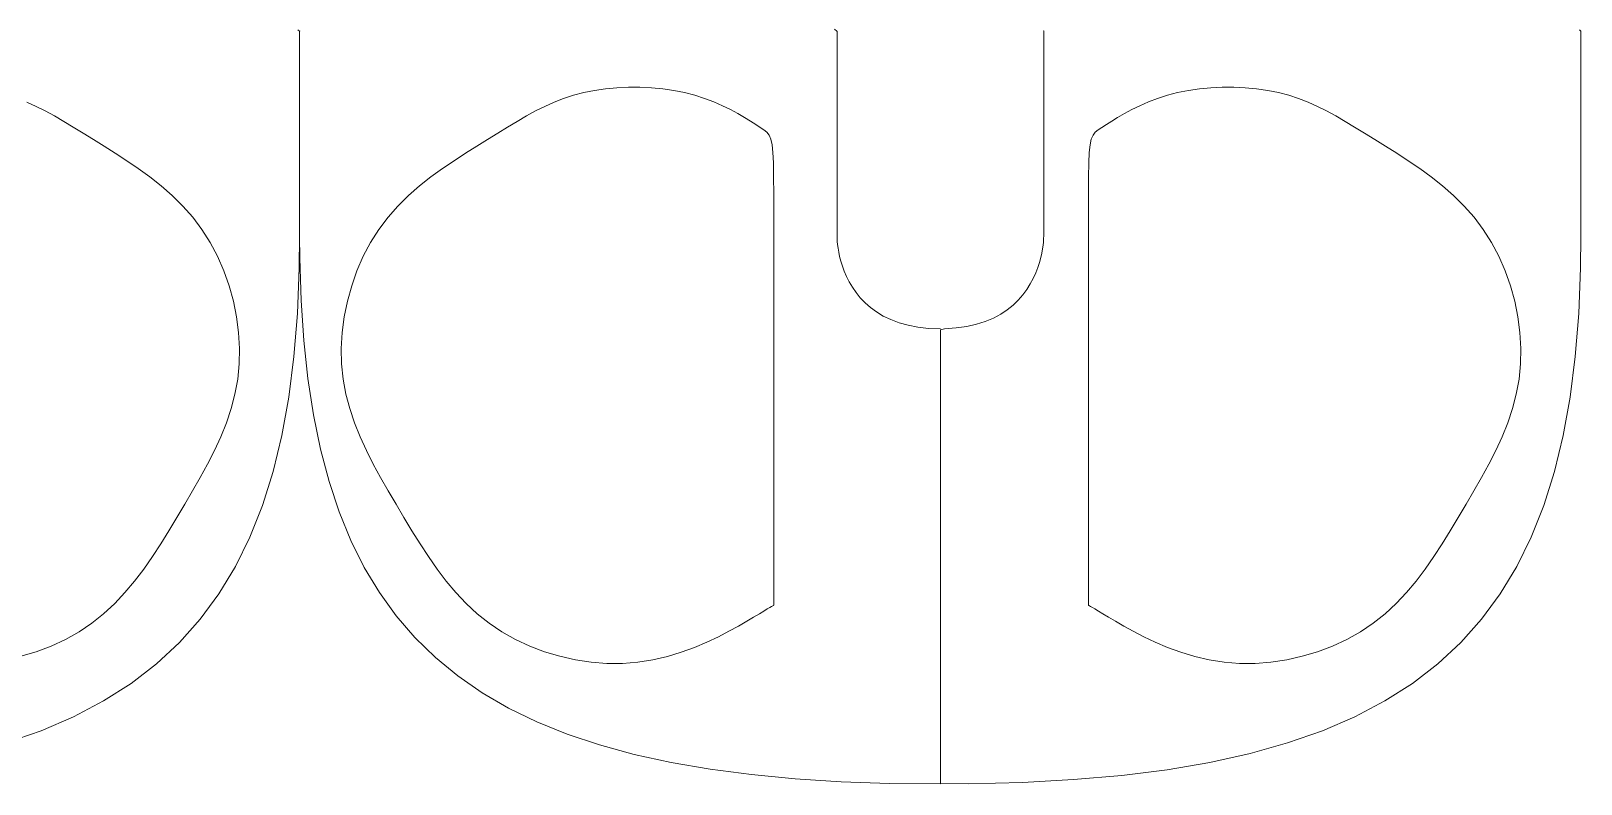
# Model space of a CAD drawing. Header units: millimetres. Extents: x -413 to -167, y -330 to -180.
# Drawn here: x -299.3 to -241.6, y -243.9 to -215.8 of the extents above; entities that cross this region are included whole.
import ezdxf

# ---------------------------------------------------------------- set-up
doc = ezdxf.new("R2010")
doc.units = ezdxf.units.MM
doc.layers.add('CUT', color=7, linetype='CONTINUOUS')
doc.layers.add('ENGRAVE', color=7, linetype='CONTINUOUS')

msp = doc.modelspace()

# ---------------------------------------------------------------- linework, layer by layer
at = {"layer": 'CUT', "color": 7, "linetype": 'CONTINUOUS', "lineweight": 0}
for p, q in [((-289.405, -215.811), (-289.344, -215.858)), ((-289.344, -215.858), (-289.342, -215.884)), ((-289.341, -215.858), (-289.342, -215.86)), ((-289.342, -215.859), (-289.342, -215.889)), ((-289.342, -215.86), (-289.342, -215.861)), ((-289.342, -215.861), (-289.342, -215.862)), ((-289.342, -215.862), (-289.342, -215.863)), ((-289.342, -215.863), (-289.342, -215.864)), ((-289.342, -215.864), (-289.342, -215.865)), ((-289.342, -215.865), (-289.342, -215.866)), ((-289.342, -215.866), (-289.342, -215.867)), ((-289.342, -215.867), (-289.342, -215.867)), ((-289.342, -215.867), (-289.342, -215.868)), ((-289.342, -215.868), (-289.342, -215.868)), ((-289.342, -215.868), (-289.342, -215.869)), ((-289.342, -215.869), (-289.342, -215.869)), ((-289.34, -215.849), (-289.341, -215.849)), ((-289.341, -215.849), (-289.341, -215.85)), ((-289.341, -215.85), (-289.341, -215.85)), ((-289.341, -215.85), (-289.341, -215.851)), ((-289.341, -215.851), (-289.341, -215.851)), ((-289.341, -215.851), (-289.341, -215.852)), ((-289.341, -215.852), (-289.341, -215.853)), ((-289.341, -215.853), (-289.341, -215.854)), ((-289.341, -215.854), (-289.341, -215.855)), ((-289.341, -215.855), (-289.341, -215.856)), ((-289.341, -215.856), (-289.341, -215.857)), ((-289.341, -215.857), (-289.341, -215.858)), ((-269.344, -215.851), (-269.43, -215.784)), ((-269.332, -215.868), (-269.344, -215.851)), ((-269.332, -215.934), (-269.332, -215.868)), ((-261.639, -215.847), (-261.636, -215.849)), ((-261.636, -215.849), (-261.636, -215.85)), ((-261.636, -215.85), (-261.636, -215.85)), ((-261.636, -215.85), (-261.636, -215.85)), ((-261.636, -215.85), (-261.636, -215.851)), ((-261.636, -215.851), (-261.636, -215.852)), ((-261.636, -215.852), (-261.636, -215.853)), ((-261.636, -215.853), (-261.636, -215.854)), ((-261.636, -215.854), (-261.636, -215.855)), ((-261.636, -215.855), (-261.636, -215.856)), ((-261.636, -215.856), (-261.636, -215.857)), ((-261.636, -215.857), (-261.636, -215.858)), ((-261.636, -215.858), (-261.636, -215.859)), ((-261.636, -215.859), (-261.636, -215.86)), ((-261.636, -215.895), (-261.636, -215.859)), ((-261.636, -215.86), (-261.636, -215.861)), ((-261.636, -215.861), (-261.636, -215.862)), ((-261.636, -215.862), (-261.636, -215.863)), ((-261.636, -215.863), (-261.636, -215.864)), ((-261.636, -215.864), (-261.635, -215.865)), ((-261.635, -215.865), (-261.635, -215.866)), ((-261.635, -215.866), (-261.635, -215.867)), ((-261.635, -215.867), (-261.635, -215.867)), ((-261.635, -215.867), (-261.635, -215.868)), ((-261.635, -215.868), (-261.635, -215.868)), ((-261.635, -215.868), (-261.635, -215.869)), ((-261.635, -215.869), (-261.635, -215.869)), ((-241.689, -215.811), (-241.628, -215.858)), ((-241.628, -215.858), (-241.627, -215.884)), ((-289.342, -215.884), (-289.342, -215.975)), ((-289.342, -215.889), (-289.342, -215.975)), ((-289.342, -215.975), (-289.342, -216.128)), ((-289.342, -215.975), (-289.342, -216.112)), ((-289.342, -216.112), (-289.342, -216.297)), ((-289.342, -216.128), (-289.342, -216.337)), ((-289.342, -216.297), (-289.342, -216.525)), ((-289.342, -216.337), (-289.342, -216.596)), ((-269.332, -216.061), (-269.332, -215.934)), ((-269.332, -216.244), (-269.332, -216.061)), ((-269.332, -216.477), (-269.332, -216.244)), ((-261.636, -215.996), (-261.636, -215.895)), ((-261.636, -216.159), (-261.636, -215.996)), ((-261.636, -216.377), (-261.636, -216.159)), ((-261.636, -216.644), (-261.636, -216.377)), ((-241.627, -215.884), (-241.627, -215.975)), ((-241.627, -215.975), (-241.627, -216.128)), ((-241.627, -216.128), (-241.627, -216.337)), ((-241.627, -216.337), (-241.627, -216.596)), ((-289.342, -216.525), (-289.342, -216.791)), ((-289.342, -216.596), (-289.342, -216.9)), ((-289.342, -216.791), (-289.342, -217.091)), ((-289.342, -216.9), (-289.342, -217.242)), ((-269.332, -216.755), (-269.332, -216.477)), ((-269.332, -217.073), (-269.332, -216.755)), ((-261.636, -216.954), (-261.636, -216.644)), ((-261.636, -217.303), (-261.636, -216.954)), ((-241.627, -216.596), (-241.627, -216.9)), ((-241.627, -216.9), (-241.627, -217.242)), ((-289.342, -217.091), (-289.342, -217.422)), ((-289.342, -217.242), (-289.342, -217.618)), ((-289.342, -217.422), (-289.342, -217.777)), ((-269.332, -217.425), (-269.332, -217.073)), ((-269.332, -217.806), (-269.332, -217.425)), ((-261.636, -217.683), (-261.636, -217.303)), ((-241.627, -217.242), (-241.627, -217.618)), ((-289.342, -217.618), (-289.342, -218.021)), ((-289.342, -217.777), (-289.342, -218.154)), ((-289.342, -218.021), (-289.342, -218.445)), ((-289.342, -218.154), (-289.342, -218.547)), ((-269.332, -218.21), (-269.332, -217.806)), ((-261.636, -218.09), (-261.636, -217.683)), ((-261.636, -218.518), (-261.636, -218.09)), ((-241.627, -217.618), (-241.627, -218.021)), ((-241.627, -218.021), (-241.627, -218.445)), ((-289.342, -218.445), (-289.342, -218.885)), ((-289.342, -218.547), (-289.342, -218.952)), ((-269.332, -218.632), (-269.332, -218.21)), ((-269.332, -219.067), (-269.332, -218.632)), ((-261.636, -218.96), (-261.636, -218.518)), ((-241.627, -218.445), (-241.627, -218.885)), ((-289.342, -218.885), (-289.342, -219.336)), ((-289.342, -218.952), (-289.342, -219.365)), ((-269.332, -219.51), (-269.332, -219.067)), ((-261.636, -219.411), (-261.636, -218.96)), ((-241.627, -218.885), (-241.627, -219.336)), ((-289.342, -219.336), (-289.342, -219.79)), ((-289.342, -219.365), (-289.342, -219.781)), ((-289.342, -219.781), (-289.342, -220.196)), ((-289.342, -219.79), (-289.342, -220.243)), ((-269.332, -219.954), (-269.332, -219.51)), ((-261.636, -219.866), (-261.636, -219.411)), ((-261.636, -220.318), (-261.636, -219.866)), ((-241.627, -219.336), (-241.627, -219.79)), ((-241.627, -219.79), (-241.627, -220.243)), ((-289.342, -220.196), (-289.342, -220.605)), ((-289.342, -220.243), (-289.342, -220.689)), ((-269.332, -220.395), (-269.332, -219.954)), ((-269.332, -220.828), (-269.332, -220.395)), ((-261.636, -220.763), (-261.636, -220.318)), ((-241.627, -220.243), (-241.627, -220.689)), ((-289.342, -220.605), (-289.342, -221.005)), ((-289.342, -220.689), (-289.342, -221.122)), ((-289.342, -221.005), (-289.342, -221.39)), ((-269.332, -221.246), (-269.332, -220.828)), ((-261.636, -221.193), (-261.636, -220.763)), ((-241.627, -220.689), (-241.627, -221.122)), ((-289.342, -221.122), (-289.342, -221.537)), ((-289.342, -221.39), (-289.342, -221.756)), ((-289.342, -221.537), (-289.342, -221.927)), ((-269.332, -221.645), (-269.332, -221.246)), ((-261.636, -221.604), (-261.636, -221.193)), ((-261.636, -221.989), (-261.636, -221.604)), ((-241.627, -221.122), (-241.627, -221.537)), ((-241.627, -221.537), (-241.627, -221.927)), ((-289.342, -221.756), (-289.342, -222.1)), ((-289.342, -221.927), (-289.342, -222.287)), ((-289.342, -222.1), (-289.342, -222.416)), ((-269.332, -222.019), (-269.332, -221.645)), ((-269.332, -222.363), (-269.332, -222.019)), ((-261.636, -222.343), (-261.636, -221.989)), ((-241.627, -221.927), (-241.627, -222.287)), ((-289.342, -222.287), (-289.342, -222.61)), ((-289.342, -222.416), (-289.342, -222.7)), ((-289.342, -222.61), (-289.342, -222.893)), ((-289.342, -222.7), (-289.342, -222.947)), ((-269.332, -222.671), (-269.332, -222.363)), ((-269.332, -222.938), (-269.332, -222.671)), ((-261.636, -222.66), (-261.636, -222.343)), ((-261.636, -222.935), (-261.636, -222.66)), ((-241.627, -222.287), (-241.627, -222.61)), ((-241.627, -222.61), (-241.627, -222.893)), ((-289.342, -222.893), (-289.342, -223.127)), ((-289.342, -222.947), (-289.342, -223.154)), ((-289.342, -223.127), (-289.342, -223.309)), ((-289.342, -223.154), (-289.342, -223.316)), ((-289.342, -223.309), (-289.342, -223.432)), ((-289.342, -223.316), (-289.342, -223.428)), ((-269.332, -223.16), (-269.332, -222.938)), ((-269.332, -223.329), (-269.332, -223.16)), ((-269.332, -223.441), (-269.332, -223.329)), ((-261.636, -223.161), (-261.636, -222.935)), ((-261.636, -223.334), (-261.636, -223.161)), ((-261.636, -223.446), (-261.636, -223.334)), ((-241.627, -222.893), (-241.627, -223.127)), ((-241.627, -223.127), (-241.627, -223.309)), ((-241.627, -223.309), (-241.627, -223.432)), ((-289.342, -223.49), (-289.355, -224.673)), ((-289.342, -223.428), (-289.342, -223.486)), ((-289.342, -223.432), (-289.342, -223.49)), ((-289.342, -223.486), (-289.336, -224.308)), ((-269.332, -223.492), (-269.332, -223.441)), ((-269.332, -223.502), (-269.332, -223.492)), ((-269.332, -223.539), (-269.332, -223.502)), ((-269.329, -223.603), (-269.332, -223.539)), ((-269.322, -223.691), (-269.329, -223.603)), ((-269.311, -223.802), (-269.322, -223.691)), ((-269.293, -223.932), (-269.311, -223.802)), ((-269.268, -224.079), (-269.293, -223.932)), ((-261.68, -223.963), (-261.661, -223.826)), ((-261.661, -223.826), (-261.648, -223.709)), ((-261.648, -223.709), (-261.641, -223.615)), ((-261.641, -223.615), (-261.637, -223.546)), ((-261.637, -223.546), (-261.636, -223.505)), ((-261.636, -223.493), (-261.636, -223.446)), ((-261.636, -223.505), (-261.636, -223.493)), ((-241.627, -223.49), (-241.64, -224.673)), ((-241.627, -223.432), (-241.627, -223.49)), ((-289.336, -224.308), (-289.287, -225.878)), ((-269.233, -224.241), (-269.268, -224.079)), ((-269.188, -224.416), (-269.233, -224.241)), ((-269.131, -224.601), (-269.188, -224.416)), ((-261.857, -224.66), (-261.795, -224.468)), ((-261.795, -224.468), (-261.746, -224.287)), ((-261.746, -224.287), (-261.708, -224.117)), ((-261.708, -224.117), (-261.68, -223.963)), ((-289.355, -224.673), (-289.424, -226.367)), ((-269.061, -224.793), (-269.131, -224.601)), ((-268.977, -224.99), (-269.061, -224.793)), ((-268.876, -225.19), (-268.977, -224.99)), ((-262.135, -225.266), (-262.026, -225.061)), ((-262.026, -225.061), (-261.934, -224.858)), ((-261.934, -224.858), (-261.857, -224.66)), ((-241.64, -224.673), (-241.708, -226.367)), ((-268.758, -225.39), (-268.876, -225.19)), ((-268.622, -225.588), (-268.758, -225.39)), ((-268.465, -225.782), (-268.622, -225.588)), ((-262.581, -225.867), (-262.411, -225.672)), ((-262.411, -225.672), (-262.263, -225.47)), ((-262.263, -225.47), (-262.135, -225.266)), ((-289.287, -225.878), (-289.187, -227.373)), ((-268.286, -225.968), (-268.465, -225.782)), ((-268.085, -226.146), (-268.286, -225.968)), ((-267.86, -226.311), (-268.085, -226.146)), ((-263.236, -226.392), (-262.992, -226.23)), ((-262.992, -226.23), (-262.774, -226.054)), ((-262.774, -226.054), (-262.581, -225.867)), ((-289.424, -226.367), (-289.553, -227.97)), ((-267.608, -226.462), (-267.86, -226.311)), ((-267.33, -226.597), (-267.608, -226.462)), ((-267.023, -226.713), (-267.33, -226.597)), ((-266.687, -226.807), (-267.023, -226.713)), ((-266.319, -226.877), (-266.687, -226.807)), ((-264.503, -226.853), (-264.14, -226.771)), ((-264.14, -226.771), (-263.809, -226.665)), ((-263.809, -226.665), (-263.508, -226.538)), ((-263.508, -226.538), (-263.236, -226.392)), ((-241.708, -226.367), (-241.838, -227.97)), ((-289.187, -227.373), (-289.035, -228.793)), ((-265.919, -226.921), (-266.319, -226.877)), ((-265.484, -226.936), (-265.919, -226.921)), ((-265.484, -226.971), (-265.332, -226.934)), ((-265.484, -227.149), (-265.484, -226.971)), ((-265.484, -227.467), (-265.484, -227.149)), ((-265.332, -226.934), (-264.9, -226.908)), ((-264.9, -226.908), (-264.503, -226.853)), ((-289.553, -227.97), (-289.746, -229.484)), ((-265.484, -227.911), (-265.484, -227.467)), ((-265.484, -228.468), (-265.484, -227.911)), ((-241.838, -227.97), (-242.031, -229.484)), ((-265.484, -229.127), (-265.484, -228.468)), ((-289.035, -228.793), (-288.829, -230.14)), ((-265.484, -229.874), (-265.484, -229.127)), ((-289.746, -229.484), (-290.005, -230.912)), ((-242.031, -229.484), (-242.289, -230.912)), ((-288.829, -230.14), (-288.568, -231.415)), ((-265.484, -230.697), (-265.484, -229.874)), ((-265.484, -231.582), (-265.484, -230.697)), ((-290.005, -230.912), (-290.33, -232.255)), ((-288.568, -231.415), (-288.249, -232.619)), ((-242.289, -230.912), (-242.615, -232.255)), ((-265.484, -232.518), (-265.484, -231.582)), ((-290.33, -232.255), (-290.726, -233.515)), ((-265.484, -233.49), (-265.484, -232.518)), ((-242.615, -232.255), (-243.01, -233.515)), ((-288.249, -232.619), (-287.872, -233.753)), ((-290.726, -233.515), (-291.192, -234.693)), ((-287.872, -233.753), (-287.435, -234.82)), ((-265.484, -234.487), (-265.484, -233.49)), ((-243.01, -233.515), (-243.477, -234.693)), ((-291.192, -234.693), (-291.733, -235.791)), ((-287.435, -234.82), (-286.935, -235.82)), ((-265.484, -235.496), (-265.484, -234.487)), ((-243.477, -234.693), (-244.018, -235.791)), ((-291.733, -235.791), (-292.35, -236.811)), ((-286.935, -235.82), (-286.372, -236.754)), ((-265.484, -236.503), (-265.484, -235.496)), ((-244.018, -235.791), (-244.634, -236.811)), ((-265.484, -237.497), (-265.484, -236.503)), ((-292.35, -236.811), (-293.044, -237.754)), ((-286.372, -236.754), (-285.743, -237.624)), ((-244.634, -236.811), (-245.329, -237.754)), ((-293.044, -237.754), (-293.819, -238.623)), ((-285.743, -237.624), (-285.048, -238.432)), ((-265.484, -238.465), (-265.484, -237.497)), ((-245.329, -237.754), (-246.104, -238.623)), ((-293.819, -238.623), (-294.676, -239.418)), ((-285.048, -238.432), (-284.284, -239.178)), ((-265.484, -239.392), (-265.484, -238.465)), ((-246.104, -238.623), (-246.961, -239.418)), ((-294.676, -239.418), (-295.618, -240.142)), ((-284.284, -239.178), (-283.45, -239.863)), ((-265.484, -240.268), (-265.484, -239.392)), ((-246.961, -239.418), (-247.903, -240.142)), ((-283.45, -239.863), (-282.544, -240.49)), ((-295.618, -240.142), (-296.646, -240.796)), ((-282.544, -240.49), (-281.565, -241.059)), ((-265.484, -241.079), (-265.484, -240.268)), ((-247.903, -240.142), (-248.931, -240.796)), ((-296.646, -240.796), (-297.763, -241.383)), ((-281.565, -241.059), (-280.511, -241.571)), ((-265.484, -241.812), (-265.484, -241.079)), ((-248.931, -240.796), (-250.047, -241.383)), ((-297.763, -241.383), (-298.97, -241.903)), ((-280.511, -241.571), (-279.38, -242.029)), ((-265.484, -242.455), (-265.484, -241.812)), ((-250.047, -241.383), (-251.255, -241.903)), ((-298.97, -241.903), (-300.271, -242.358)), ((-279.38, -242.029), (-278.171, -242.433)), ((-252.555, -242.358), (-253.951, -242.751)), ((-251.255, -241.903), (-252.555, -242.358)), ((-278.171, -242.433), (-276.882, -242.784)), ((-276.882, -242.784), (-275.511, -243.085)), ((-265.484, -242.995), (-265.484, -242.455)), ((-265.484, -243.419), (-265.484, -242.995)), ((-253.951, -242.751), (-255.444, -243.082)), ((-275.511, -243.085), (-274.057, -243.335)), ((-274.057, -243.335), (-272.519, -243.538)), ((-272.519, -243.538), (-270.894, -243.693)), ((-265.484, -243.714), (-265.484, -243.419)), ((-258.729, -243.568), (-260.525, -243.726)), ((-257.035, -243.354), (-258.729, -243.568)), ((-255.444, -243.082), (-257.035, -243.354)), ((-270.894, -243.693), (-269.181, -243.802)), ((-269.181, -243.802), (-267.378, -243.866)), ((-267.378, -243.866), (-265.484, -243.887)), ((-265.484, -243.867), (-265.484, -243.714)), ((-264.438, -243.881), (-265.484, -243.867)), ((-262.428, -243.83), (-264.438, -243.881)), ((-260.525, -243.726), (-262.428, -243.83))]:
    msp.add_line(p, q, dxfattribs=at)
at = {"layer": 'ENGRAVE', "color": 7, "linetype": 'CONTINUOUS', "lineweight": 0}
for p, q in [((-279.147, -218.244), (-278.764, -218.144)), ((-278.764, -218.144), (-278.364, -218.064)), ((-278.364, -218.064), (-277.952, -218.004)), ((-277.952, -218.004), (-277.529, -217.964)), ((-277.529, -217.964), (-277.102, -217.944)), ((-277.102, -217.944), (-276.672, -217.944)), ((-276.672, -217.944), (-276.244, -217.964)), ((-276.244, -217.964), (-275.822, -218.004)), ((-275.822, -218.004), (-275.409, -218.064)), ((-275.409, -218.064), (-275.01, -218.144)), ((-275.01, -218.144), (-274.627, -218.244)), ((-256.647, -218.144), (-257.03, -218.244)), ((-256.247, -218.064), (-256.647, -218.144)), ((-255.835, -218.004), (-256.247, -218.064)), ((-255.413, -217.964), (-255.835, -218.004)), ((-254.985, -217.944), (-255.413, -217.964)), ((-254.555, -217.944), (-254.985, -217.944)), ((-254.127, -217.964), (-254.555, -217.944)), ((-253.705, -218.004), (-254.127, -217.964)), ((-253.293, -218.064), (-253.705, -218.004)), ((-252.893, -218.144), (-253.293, -218.064)), ((-252.51, -218.244), (-252.893, -218.144)), ((-299.157, -218.656), (-299.504, -218.501)), ((-298.815, -218.827), (-299.157, -218.656)), ((-280.558, -218.827), (-280.215, -218.656)), ((-280.215, -218.656), (-279.868, -218.501)), ((-279.868, -218.501), (-279.513, -218.364)), ((-279.513, -218.364), (-279.147, -218.244)), ((-274.627, -218.244), (-274.264, -218.361)), ((-274.264, -218.361), (-273.921, -218.492)), ((-273.921, -218.492), (-273.599, -218.632)), ((-273.599, -218.632), (-273.301, -218.777)), ((-258.058, -218.632), (-258.356, -218.777)), ((-257.736, -218.492), (-258.058, -218.632)), ((-257.393, -218.361), (-257.736, -218.492)), ((-257.03, -218.244), (-257.393, -218.361)), ((-252.143, -218.364), (-252.51, -218.244)), ((-251.788, -218.501), (-252.143, -218.364)), ((-251.442, -218.656), (-251.788, -218.501)), ((-251.099, -218.827), (-251.442, -218.656)), ((-298.472, -219.014), (-298.815, -218.827)), ((-298.126, -219.215), (-298.472, -219.014)), ((-297.771, -219.429), (-298.126, -219.215)), ((-281.601, -219.429), (-281.247, -219.215)), ((-281.247, -219.215), (-280.9, -219.014)), ((-280.9, -219.014), (-280.558, -218.827)), ((-273.301, -218.777), (-273.026, -218.923)), ((-273.026, -218.923), (-272.776, -219.066)), ((-272.776, -219.066), (-272.553, -219.203)), ((-272.553, -219.203), (-272.358, -219.327)), ((-272.358, -219.327), (-272.191, -219.437)), ((-259.299, -219.327), (-259.466, -219.437)), ((-259.104, -219.203), (-259.299, -219.327)), ((-258.881, -219.066), (-259.104, -219.203)), ((-258.631, -218.923), (-258.881, -219.066)), ((-258.356, -218.777), (-258.631, -218.923)), ((-250.756, -219.014), (-251.099, -218.827)), ((-250.41, -219.215), (-250.756, -219.014)), ((-250.056, -219.429), (-250.41, -219.215)), ((-297.405, -219.656), (-297.771, -219.429)), ((-297.023, -219.893), (-297.405, -219.656)), ((-296.623, -220.142), (-297.023, -219.893)), ((-282.749, -220.142), (-282.349, -219.893)), ((-282.349, -219.893), (-281.967, -219.656)), ((-281.967, -219.656), (-281.601, -219.429)), ((-272.191, -219.437), (-272.054, -219.53)), ((-272.054, -219.53), (-271.944, -219.62)), ((-271.944, -219.62), (-271.859, -219.729)), ((-271.859, -219.729), (-271.795, -219.877)), ((-271.795, -219.877), (-271.749, -220.085)), ((-259.862, -219.877), (-259.908, -220.085)), ((-259.798, -219.729), (-259.862, -219.877)), ((-259.713, -219.62), (-259.798, -219.729)), ((-259.603, -219.53), (-259.713, -219.62)), ((-259.466, -219.437), (-259.603, -219.53)), ((-249.69, -219.656), (-250.056, -219.429)), ((-249.308, -219.893), (-249.69, -219.656)), ((-248.907, -220.142), (-249.308, -219.893)), ((-296.207, -220.402), (-296.623, -220.142)), ((-295.78, -220.678), (-296.207, -220.402)), ((-283.592, -220.678), (-283.166, -220.402)), ((-283.166, -220.402), (-282.749, -220.142)), ((-271.749, -220.085), (-271.719, -220.373)), ((-271.719, -220.373), (-271.701, -220.763)), ((-259.938, -220.373), (-259.956, -220.763)), ((-259.908, -220.085), (-259.938, -220.373)), ((-248.491, -220.402), (-248.907, -220.142)), ((-248.065, -220.678), (-248.491, -220.402)), ((-295.35, -220.971), (-295.78, -220.678)), ((-294.92, -221.284), (-295.35, -220.971)), ((-284.452, -221.284), (-284.023, -220.971)), ((-284.023, -220.971), (-283.592, -220.678)), ((-271.701, -220.763), (-271.691, -221.275)), ((-259.956, -220.763), (-259.965, -221.275)), ((-247.634, -220.971), (-248.065, -220.678)), ((-247.204, -221.284), (-247.634, -220.971)), ((-294.497, -221.619), (-294.92, -221.284)), ((-294.085, -221.98), (-294.497, -221.619)), ((-285.287, -221.98), (-284.876, -221.619)), ((-284.876, -221.619), (-284.452, -221.284)), ((-271.691, -221.275), (-271.688, -221.93)), ((-259.965, -221.275), (-259.969, -221.93)), ((-246.781, -221.619), (-247.204, -221.284)), ((-246.37, -221.98), (-246.781, -221.619)), ((-293.692, -222.368), (-294.085, -221.98)), ((-285.68, -222.368), (-285.287, -221.98)), ((-271.688, -221.93), (-271.688, -222.749)), ((-259.969, -221.93), (-259.969, -222.749)), ((-245.977, -222.368), (-246.37, -221.98)), ((-293.322, -222.787), (-293.692, -222.368)), ((-292.981, -223.238), (-293.322, -222.787)), ((-286.391, -223.238), (-286.05, -222.787)), ((-286.05, -222.787), (-285.68, -222.368)), ((-271.688, -222.749), (-271.688, -223.74)), ((-259.969, -222.749), (-259.969, -223.74)), ((-245.607, -222.787), (-245.977, -222.368)), ((-245.265, -223.238), (-245.607, -222.787)), ((-292.673, -223.724), (-292.981, -223.238)), ((-286.699, -223.724), (-286.391, -223.238)), ((-244.958, -223.724), (-245.265, -223.238)), ((-292.401, -224.239), (-292.673, -223.724)), ((-286.971, -224.239), (-286.699, -223.724)), ((-271.688, -223.74), (-271.688, -224.874)), ((-259.969, -223.74), (-259.969, -224.874)), ((-244.685, -224.239), (-244.958, -223.724)), ((-292.165, -224.778), (-292.401, -224.239)), ((-287.207, -224.778), (-286.971, -224.239)), ((-244.45, -224.778), (-244.685, -224.239)), ((-291.967, -225.338), (-292.165, -224.778)), ((-287.405, -225.338), (-287.207, -224.778)), ((-271.688, -224.874), (-271.688, -226.113)), ((-259.969, -224.874), (-259.969, -226.113)), ((-244.252, -225.338), (-244.45, -224.778)), ((-291.808, -225.911), (-291.967, -225.338)), ((-287.564, -225.911), (-287.405, -225.338)), ((-244.093, -225.911), (-244.252, -225.338)), ((-291.69, -226.494), (-291.808, -225.911)), ((-287.682, -226.494), (-287.564, -225.911)), ((-271.688, -226.113), (-271.688, -227.42)), ((-259.969, -226.113), (-259.969, -227.42)), ((-243.975, -226.494), (-244.093, -225.911)), ((-291.614, -227.081), (-291.69, -226.494)), ((-287.758, -227.081), (-287.682, -226.494)), ((-243.899, -227.081), (-243.975, -226.494)), ((-291.581, -227.667), (-291.614, -227.081)), ((-287.791, -227.667), (-287.758, -227.081)), ((-243.866, -227.667), (-243.899, -227.081)), ((-291.593, -228.246), (-291.581, -227.667)), ((-287.779, -228.246), (-287.791, -227.667)), ((-271.688, -227.42), (-271.688, -228.756)), ((-259.969, -227.42), (-259.969, -228.756)), ((-243.877, -228.246), (-243.866, -227.667)), ((-291.65, -228.815), (-291.593, -228.246)), ((-287.722, -228.815), (-287.779, -228.246)), ((-243.934, -228.815), (-243.877, -228.246)), ((-291.752, -229.369), (-291.65, -228.815)), ((-287.62, -229.369), (-287.722, -228.815)), ((-271.688, -228.756), (-271.688, -230.086)), ((-259.969, -228.756), (-259.969, -230.086)), ((-244.036, -229.369), (-243.934, -228.815)), ((-291.894, -229.911), (-291.752, -229.369)), ((-287.478, -229.911), (-287.62, -229.369)), ((-244.179, -229.911), (-244.036, -229.369)), ((-292.072, -230.441), (-291.894, -229.911)), ((-287.3, -230.441), (-287.478, -229.911)), ((-271.688, -230.086), (-271.688, -231.371)), ((-259.969, -230.086), (-259.969, -231.371)), ((-244.357, -230.441), (-244.179, -229.911)), ((-292.281, -230.962), (-292.072, -230.441)), ((-287.091, -230.962), (-287.3, -230.441)), ((-244.566, -230.962), (-244.357, -230.441)), ((-292.516, -231.474), (-292.281, -230.962)), ((-286.856, -231.474), (-287.091, -230.962)), ((-271.688, -231.371), (-271.688, -232.574)), ((-259.969, -231.371), (-259.969, -232.574)), ((-244.801, -231.474), (-244.566, -230.962)), ((-293.045, -232.479), (-292.772, -231.979)), ((-292.772, -231.979), (-292.516, -231.474)), ((-286.6, -231.979), (-286.856, -231.474)), ((-286.327, -232.479), (-286.6, -231.979)), ((-245.33, -232.479), (-245.057, -231.979)), ((-245.057, -231.979), (-244.801, -231.474)), ((-293.329, -232.976), (-293.045, -232.479)), ((-286.043, -232.976), (-286.327, -232.479)), ((-271.688, -232.574), (-271.688, -233.657)), ((-259.969, -232.574), (-259.969, -233.657)), ((-245.614, -232.976), (-245.33, -232.479)), ((-293.621, -233.47), (-293.329, -232.976)), ((-285.751, -233.47), (-286.043, -232.976)), ((-245.906, -233.47), (-245.614, -232.976)), ((-293.915, -233.963), (-293.621, -233.47)), ((-285.457, -233.963), (-285.751, -233.47)), ((-271.688, -233.657), (-271.688, -234.584)), ((-259.969, -233.657), (-259.969, -234.584)), ((-246.2, -233.963), (-245.906, -233.47)), ((-294.211, -234.455), (-293.915, -233.963)), ((-285.161, -234.455), (-285.457, -233.963)), ((-246.496, -234.455), (-246.2, -233.963)), ((-294.513, -234.941), (-294.211, -234.455)), ((-284.86, -234.941), (-285.161, -234.455)), ((-271.688, -234.584), (-271.688, -235.337)), ((-259.969, -234.584), (-259.969, -235.337)), ((-246.797, -234.941), (-246.496, -234.455)), ((-295.147, -235.883), (-294.823, -235.418)), ((-294.823, -235.418), (-294.513, -234.941)), ((-284.549, -235.418), (-284.86, -234.941)), ((-284.225, -235.883), (-284.549, -235.418)), ((-271.688, -235.337), (-271.688, -235.931)), ((-259.969, -235.337), (-259.969, -235.931)), ((-247.432, -235.883), (-247.108, -235.418)), ((-247.108, -235.418), (-246.797, -234.941)), ((-295.487, -236.332), (-295.147, -235.883)), ((-283.885, -236.332), (-284.225, -235.883)), ((-271.688, -235.931), (-271.688, -236.385)), ((-259.969, -235.931), (-259.969, -236.385)), ((-247.771, -236.332), (-247.432, -235.883)), ((-295.847, -236.762), (-295.487, -236.332)), ((-283.525, -236.762), (-283.885, -236.332)), ((-271.688, -236.385), (-271.688, -236.719)), ((-259.969, -236.385), (-259.969, -236.719)), ((-248.131, -236.762), (-247.771, -236.332)), ((-296.641, -237.551), (-296.23, -237.17)), ((-296.23, -237.17), (-295.847, -236.762)), ((-283.142, -237.17), (-283.525, -236.762)), ((-282.731, -237.551), (-283.142, -237.17)), ((-271.688, -236.719), (-271.688, -236.95)), ((-271.688, -236.95), (-271.688, -237.098)), ((-271.688, -237.098), (-271.688, -237.18)), ((-271.688, -237.18), (-271.688, -237.217)), ((-271.688, -237.217), (-271.688, -237.227)), ((-259.969, -236.719), (-259.969, -236.95)), ((-259.969, -236.95), (-259.969, -237.098)), ((-259.969, -237.098), (-259.969, -237.18)), ((-259.969, -237.18), (-259.969, -237.217)), ((-259.969, -237.217), (-259.969, -237.227)), ((-248.925, -237.551), (-248.515, -237.17)), ((-248.515, -237.17), (-248.131, -236.762)), ((-297.083, -237.902), (-296.641, -237.551)), ((-282.29, -237.902), (-282.731, -237.551)), ((-272.436, -237.673), (-272.696, -237.827)), ((-272.224, -237.547), (-272.436, -237.673)), ((-272.057, -237.447), (-272.224, -237.547)), ((-271.929, -237.371), (-272.057, -237.447)), ((-271.834, -237.314), (-271.929, -237.371)), ((-271.768, -237.275), (-271.834, -237.314)), ((-271.726, -237.25), (-271.768, -237.275)), ((-271.702, -237.235), (-271.726, -237.25)), ((-271.691, -237.229), (-271.702, -237.235)), ((-271.688, -237.227), (-271.691, -237.229)), ((-271.688, -237.227), (-271.688, -237.227)), ((-259.969, -237.227), (-259.969, -237.227)), ((-259.969, -237.227), (-259.966, -237.229)), ((-259.966, -237.229), (-259.955, -237.235)), ((-259.955, -237.235), (-259.931, -237.25)), ((-259.931, -237.25), (-259.888, -237.275)), ((-259.888, -237.275), (-259.823, -237.314)), ((-259.823, -237.314), (-259.728, -237.371)), ((-259.728, -237.371), (-259.6, -237.447)), ((-259.6, -237.447), (-259.433, -237.547)), ((-259.433, -237.547), (-259.221, -237.673)), ((-259.221, -237.673), (-258.961, -237.827)), ((-249.367, -237.902), (-248.925, -237.551)), ((-298.064, -238.504), (-297.558, -238.22)), ((-297.558, -238.22), (-297.083, -237.902)), ((-281.815, -238.22), (-282.29, -237.902)), ((-281.308, -238.504), (-281.815, -238.22)), ((-273.355, -238.2), (-273.747, -238.403)), ((-273.003, -238.006), (-273.355, -238.2)), ((-272.696, -237.827), (-273.003, -238.006)), ((-258.961, -237.827), (-258.653, -238.006)), ((-258.653, -238.006), (-258.302, -238.2)), ((-258.302, -238.2), (-257.909, -238.403)), ((-250.349, -238.504), (-249.842, -238.22)), ((-249.842, -238.22), (-249.367, -237.902)), ((-299.151, -238.961), (-298.597, -238.751)), ((-298.597, -238.751), (-298.064, -238.504)), ((-280.775, -238.751), (-281.308, -238.504)), ((-280.222, -238.961), (-280.775, -238.751)), ((-274.638, -238.803), (-275.13, -238.984)), ((-274.176, -238.607), (-274.638, -238.803)), ((-273.747, -238.403), (-274.176, -238.607)), ((-257.909, -238.403), (-257.481, -238.607)), ((-257.481, -238.607), (-257.019, -238.803)), ((-257.019, -238.803), (-256.527, -238.984)), ((-251.435, -238.961), (-250.881, -238.751)), ((-250.881, -238.751), (-250.349, -238.504)), ((-299.72, -239.131), (-299.151, -238.961)), ((-279.652, -239.131), (-280.222, -238.961)), ((-279.071, -239.262), (-279.652, -239.131)), ((-278.485, -239.351), (-279.071, -239.262)), ((-277.899, -239.397), (-278.485, -239.351)), ((-277.316, -239.4), (-277.899, -239.397)), ((-276.744, -239.357), (-277.316, -239.4)), ((-276.186, -239.269), (-276.744, -239.357)), ((-275.647, -239.142), (-276.186, -239.269)), ((-275.13, -238.984), (-275.647, -239.142)), ((-256.527, -238.984), (-256.01, -239.142)), ((-256.01, -239.142), (-255.471, -239.269)), ((-255.471, -239.269), (-254.913, -239.357)), ((-254.913, -239.357), (-254.34, -239.4)), ((-254.34, -239.4), (-253.758, -239.397)), ((-253.758, -239.397), (-253.171, -239.351)), ((-253.171, -239.351), (-252.585, -239.262)), ((-252.585, -239.262), (-252.005, -239.131)), ((-252.005, -239.131), (-251.435, -238.961))]:
    msp.add_line(p, q, dxfattribs=at)

doc.saveas('drawing.dxf')
